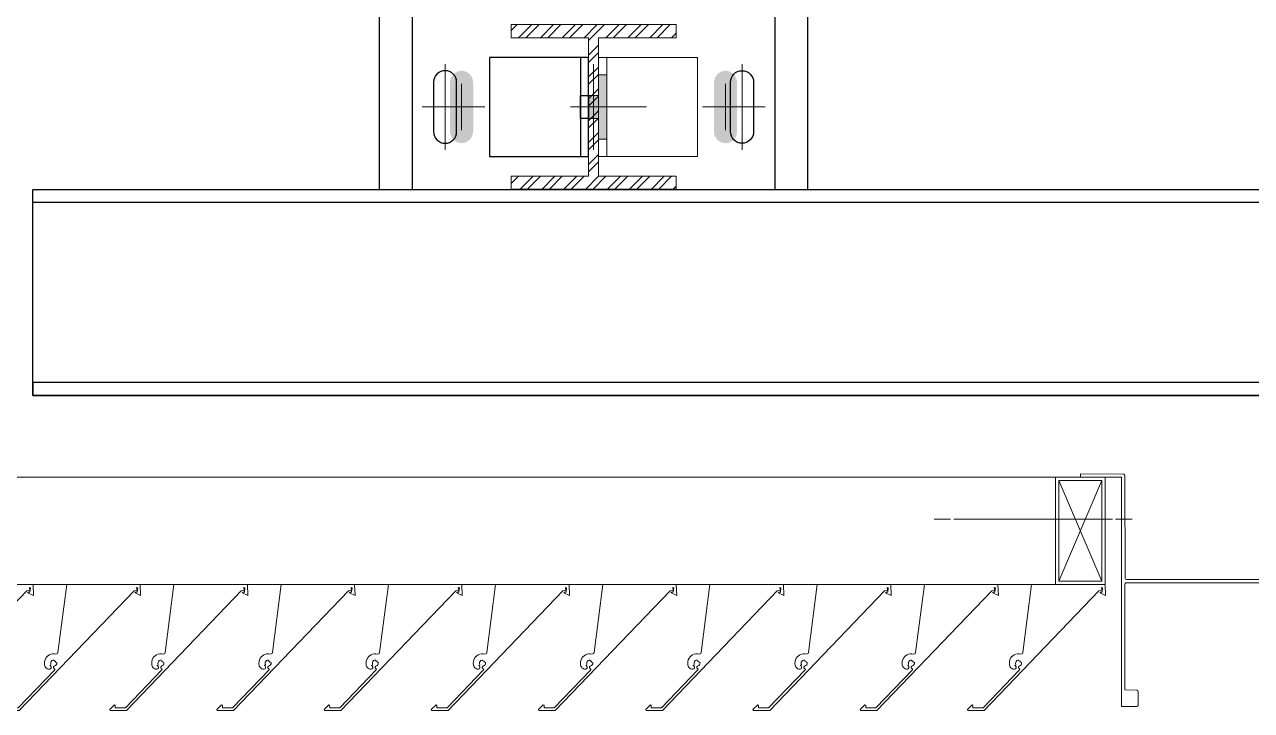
# Model space of a CAD drawing. Header units: millimetres. Extents: x -220592 to 404889, y -217665 to 38245.
# Drawn here: x 28195 to 28939, y -41544 to -41128 of the extents above; entities that cross this region are included whole.
import ezdxf

# ---------------------------------------------------------------- set-up
doc = ezdxf.new("R2010")
doc.units = ezdxf.units.MM
doc.linetypes.add('XKITLINE00', pattern=[0])
doc.linetypes.add('XKITLINE02', pattern=[4, 2, -2])
doc.layers.get('Defpoints').update_dxf_attribs({"color": 255})
for name, color, linetype in [('000 - 0_HIDE_OBJ_FRAMING_DEF_SUB_1', 1, 'Continuous'), ('000 - STRUCTURE_STEEL_ACCESORIES_HATCH_', 251, 'Continuous'), ('000 - STRUCTURE_STEEL_ACCESORIES_HIDDEN_', 251, 'Continuous'), ('000 - STRUCTURE_STEEL_ACCESORIES_MAIN_COLOR_1', 2, 'Continuous'), ('000 - STRUCTURE_STEEL_FRAMING_CUT_COLOR_4', 4, 'Continuous'), ('000 - STRUCTURE_STEEL_FRAMING_DEF_SUB', 250, 'Continuous'), ('000 - STRUCTURE_STEEL_FRAMING_HIDDEN_', 251, 'Continuous'), ('000 - STRUCTURE_STEEL_FRAMING_SUB_COLOR_1', 2, 'Continuous'), ('000 - STRUCTURE_STEEL_FRAMING_SUB_COLOR_2', 1, 'Continuous'), ('000 - STRUCTURE_STEEL_FRAMING_WIPEOUT_', 250, 'Continuous')]:
    doc.layers.add(name, color=color, linetype=linetype)
doc.layers.add('Part', color=2, linetype='Continuous', lineweight=0)

# ---------------------------------------------------------------- blocks, each defined once
blk = doc.blocks.new('*A13547')
at = {"layer": 'Part', "linetype": 'XKITLINE00', "lineweight": 0}
for p, q in [((-168.572111, 99.410877), (-167.875865, 100.135999)), ((-168.284201, 100.175799), (-168.337231, 99.761793)), ((-167.838531, 100.175791), (-168.284201, 100.175799)), ((-167.875865, 100.135999), (-167.857322, 100.138896)), ((-167.868984, 100.128764), (-167.869396, 100.123641)), ((-167.869396, 100.123641), (-167.835909, 100.108106)), ((-167.856793, 100.128893), (-167.868984, 100.128764)), ((-167.857322, 100.138896), (-167.860226, 100.155912)), ((-167.860226, 100.155912), (-167.853653, 100.153876)), ((-167.856793, 100.128893), (-167.853653, 100.153876)), ((-167.835909, 100.108106), (-167.838531, 100.175791)), ((-168.379864, 99.75223), (-168.389294, 99.748232)), ((-168.369865, 99.754453), (-168.379864, 99.75223)), ((-168.359629, 99.754828), (-168.369865, 99.754453)), ((-168.349495, 99.753342), (-168.359629, 99.754828)), ((-168.343972, 99.753581), (-168.349495, 99.753342)), ((-168.339421, 99.756718), (-168.343972, 99.753581)), ((-168.337231, 99.761793), (-168.339421, 99.756718)), ((-168.418205, 99.708016), (-168.41899, 99.697803)), ((-168.41899, 99.697803), (-168.418892, 99.691004)), ((-168.418892, 99.691004), (-168.418256, 99.685276)), ((-168.418256, 99.685276), (-168.416537, 99.679775)), ((-168.415582, 99.717917), (-168.418205, 99.708016)), ((-168.416537, 99.679775), (-168.413797, 99.674705)), ((-168.411209, 99.727179), (-168.415582, 99.717917)), ((-168.405231, 99.735496), (-168.411209, 99.727179)), ((-168.397844, 99.742592), (-168.405231, 99.735496)), ((-168.389294, 99.748232), (-168.397844, 99.742592)), ((-168.387334, 99.683555), (-168.382353, 99.685585)), ((-168.381862, 99.680613), (-168.387334, 99.683555)), ((-168.382353, 99.685585), (-168.379946, 99.690396)), ((-168.378644, 99.675456), (-168.381862, 99.680613)), ((-168.380851, 99.696314), (-168.380507, 99.702814)), ((-168.379946, 99.690396), (-168.380851, 99.696314)), ((-168.380507, 99.702814), (-168.377909, 99.708782)), ((-168.377909, 99.708782), (-168.373387, 99.713464)), ((-168.373387, 99.713464), (-168.367513, 99.716266)), ((-168.367513, 99.716266), (-168.361029, 99.716835)), ((-168.360101, 99.680283), (-168.364258, 99.6761)), ((-168.361029, 99.716835), (-168.359923, 99.709129)), ((-168.352527, 99.683397), (-168.360101, 99.680283)), ((-168.359923, 99.709129), (-168.352863, 99.710299)), ((-168.352863, 99.710299), (-168.351919, 99.703134)), ((-168.347741, 99.688064), (-168.352527, 99.683397)), ((-168.351919, 99.703134), (-168.344528, 99.700812)), ((-168.344951, 99.69414), (-168.347741, 99.688064)), ((-168.344528, 99.700812), (-168.344951, 99.69414)), ((-168.357075, 99.656928), (-168.578477, 99.425912)), ((-168.413797, 99.674705), (-168.410139, 99.670251)), ((-168.410139, 99.670251), (-168.405696, 99.66658)), ((-168.405696, 99.66658), (-168.400633, 99.663826)), ((-168.400633, 99.663826), (-168.395137, 99.662091)), ((-168.395137, 99.662091), (-168.387367, 99.661595)), ((-168.387367, 99.661595), (-168.381893, 99.664235)), ((-168.381893, 99.664235), (-168.378656, 99.669379)), ((-168.378656, 99.669379), (-168.378644, 99.675456)), ((-168.364258, 99.6761), (-168.364464, 99.670206)), ((-168.364464, 99.670206), (-168.36061, 99.665742)), ((-168.36061, 99.665742), (-168.355983, 99.662087)), ((-168.355983, 99.662087), (-168.357075, 99.656928)), ((-168.644842, 99.44476), (-168.67373, 99.416111)), ((-168.67373, 99.416111), (-168.671262, 99.41143)), ((-168.671262, 99.41143), (-168.572111, 99.410877)), ((-168.639921, 99.443675), (-168.644842, 99.44476)), ((-168.639824, 99.426255), (-168.639921, 99.443675)), ((-168.578477, 99.425912), (-168.639824, 99.426255))]:
    blk.add_line(p, q, dxfattribs=at)
blk = doc.blocks.new('*A13553')
at = {"layer": 'Part', "linetype": 'XKITLINE00', "lineweight": 0}
for p, q in [((-165.322111, 99.410877), (-164.625865, 100.135999)), ((-165.034201, 100.175799), (-165.087231, 99.761793)), ((-164.588531, 100.175791), (-165.034201, 100.175799)), ((-164.625865, 100.135999), (-164.607322, 100.138896)), ((-164.618984, 100.128764), (-164.619396, 100.123641)), ((-164.619396, 100.123641), (-164.585909, 100.108106)), ((-164.606793, 100.128893), (-164.618984, 100.128764)), ((-164.607322, 100.138896), (-164.610226, 100.155912)), ((-164.610226, 100.155912), (-164.603653, 100.153876)), ((-164.606793, 100.128893), (-164.603653, 100.153876)), ((-164.585909, 100.108106), (-164.588531, 100.175791)), ((-165.129864, 99.75223), (-165.139294, 99.748232)), ((-165.119865, 99.754453), (-165.129864, 99.75223)), ((-165.109629, 99.754828), (-165.119865, 99.754453)), ((-165.099495, 99.753342), (-165.109629, 99.754828)), ((-165.093972, 99.753581), (-165.099495, 99.753342)), ((-165.089421, 99.756718), (-165.093972, 99.753581)), ((-165.087231, 99.761793), (-165.089421, 99.756718)), ((-165.168205, 99.708016), (-165.16899, 99.697803)), ((-165.16899, 99.697803), (-165.168892, 99.691004)), ((-165.168892, 99.691004), (-165.168256, 99.685276)), ((-165.168256, 99.685276), (-165.166537, 99.679775)), ((-165.165582, 99.717917), (-165.168205, 99.708016)), ((-165.166537, 99.679775), (-165.163797, 99.674705)), ((-165.161209, 99.727179), (-165.165582, 99.717917)), ((-165.155231, 99.735496), (-165.161209, 99.727179)), ((-165.147844, 99.742592), (-165.155231, 99.735496)), ((-165.139294, 99.748232), (-165.147844, 99.742592)), ((-165.137334, 99.683555), (-165.132353, 99.685585)), ((-165.131862, 99.680613), (-165.137334, 99.683555)), ((-165.132353, 99.685585), (-165.129946, 99.690396)), ((-165.128644, 99.675456), (-165.131862, 99.680613)), ((-165.130851, 99.696314), (-165.130507, 99.702814)), ((-165.129946, 99.690396), (-165.130851, 99.696314)), ((-165.130507, 99.702814), (-165.127909, 99.708782)), ((-165.127909, 99.708782), (-165.123387, 99.713464)), ((-165.123387, 99.713464), (-165.117513, 99.716266)), ((-165.117513, 99.716266), (-165.111029, 99.716835)), ((-165.110101, 99.680283), (-165.114258, 99.6761)), ((-165.111029, 99.716835), (-165.109923, 99.709129)), ((-165.102527, 99.683397), (-165.110101, 99.680283)), ((-165.109923, 99.709129), (-165.102863, 99.710299)), ((-165.102863, 99.710299), (-165.101919, 99.703134)), ((-165.097741, 99.688064), (-165.102527, 99.683397)), ((-165.101919, 99.703134), (-165.094528, 99.700812)), ((-165.094951, 99.69414), (-165.097741, 99.688064)), ((-165.094528, 99.700812), (-165.094951, 99.69414)), ((-165.107075, 99.656928), (-165.328477, 99.425912)), ((-165.163797, 99.674705), (-165.160139, 99.670251)), ((-165.160139, 99.670251), (-165.155696, 99.66658)), ((-165.155696, 99.66658), (-165.150633, 99.663826)), ((-165.150633, 99.663826), (-165.145137, 99.662091)), ((-165.145137, 99.662091), (-165.137367, 99.661595)), ((-165.137367, 99.661595), (-165.131893, 99.664235)), ((-165.131893, 99.664235), (-165.128656, 99.669379)), ((-165.128656, 99.669379), (-165.128644, 99.675456)), ((-165.114258, 99.6761), (-165.114464, 99.670206)), ((-165.114464, 99.670206), (-165.11061, 99.665742)), ((-165.11061, 99.665742), (-165.105983, 99.662087)), ((-165.105983, 99.662087), (-165.107075, 99.656928)), ((-165.394842, 99.44476), (-165.42373, 99.416111)), ((-165.42373, 99.416111), (-165.421262, 99.41143)), ((-165.421262, 99.41143), (-165.322111, 99.410877)), ((-165.389921, 99.443675), (-165.394842, 99.44476)), ((-165.389824, 99.426255), (-165.389921, 99.443675)), ((-165.328477, 99.425912), (-165.389824, 99.426255))]:
    blk.add_line(p, q, dxfattribs=at)
blk = doc.blocks.new('*A13554')
at = {"layer": 'Part', "linetype": 'XKITLINE00', "lineweight": 0}
for p, q in [((-164.672111, 99.410877), (-163.975865, 100.135999)), ((-164.384201, 100.175799), (-164.437231, 99.761793)), ((-163.938531, 100.175791), (-164.384201, 100.175799)), ((-163.975865, 100.135999), (-163.957322, 100.138896)), ((-163.968984, 100.128764), (-163.969396, 100.123641)), ((-163.969396, 100.123641), (-163.935909, 100.108106)), ((-163.956793, 100.128893), (-163.968984, 100.128764)), ((-163.957322, 100.138896), (-163.960226, 100.155912)), ((-163.960226, 100.155912), (-163.953653, 100.153876)), ((-163.956793, 100.128893), (-163.953653, 100.153876)), ((-163.935909, 100.108106), (-163.938531, 100.175791)), ((-164.479864, 99.75223), (-164.489294, 99.748232)), ((-164.469865, 99.754453), (-164.479864, 99.75223)), ((-164.459629, 99.754828), (-164.469865, 99.754453)), ((-164.449495, 99.753342), (-164.459629, 99.754828)), ((-164.443972, 99.753581), (-164.449495, 99.753342)), ((-164.439421, 99.756718), (-164.443972, 99.753581)), ((-164.437231, 99.761793), (-164.439421, 99.756718)), ((-164.518205, 99.708016), (-164.51899, 99.697803)), ((-164.51899, 99.697803), (-164.518892, 99.691004)), ((-164.518892, 99.691004), (-164.518256, 99.685276)), ((-164.518256, 99.685276), (-164.516537, 99.679775)), ((-164.515582, 99.717917), (-164.518205, 99.708016)), ((-164.516537, 99.679775), (-164.513797, 99.674705)), ((-164.511209, 99.727179), (-164.515582, 99.717917)), ((-164.505231, 99.735496), (-164.511209, 99.727179)), ((-164.497844, 99.742592), (-164.505231, 99.735496)), ((-164.489294, 99.748232), (-164.497844, 99.742592)), ((-164.487334, 99.683555), (-164.482353, 99.685585)), ((-164.481862, 99.680613), (-164.487334, 99.683555)), ((-164.482353, 99.685585), (-164.479946, 99.690396)), ((-164.478644, 99.675456), (-164.481862, 99.680613)), ((-164.480851, 99.696314), (-164.480507, 99.702814)), ((-164.479946, 99.690396), (-164.480851, 99.696314)), ((-164.480507, 99.702814), (-164.477909, 99.708782)), ((-164.477909, 99.708782), (-164.473387, 99.713464)), ((-164.473387, 99.713464), (-164.467513, 99.716266)), ((-164.467513, 99.716266), (-164.461029, 99.716835)), ((-164.460101, 99.680283), (-164.464258, 99.6761)), ((-164.461029, 99.716835), (-164.459923, 99.709129)), ((-164.452527, 99.683397), (-164.460101, 99.680283)), ((-164.459923, 99.709129), (-164.452863, 99.710299)), ((-164.452863, 99.710299), (-164.451919, 99.703134)), ((-164.447741, 99.688064), (-164.452527, 99.683397)), ((-164.451919, 99.703134), (-164.444528, 99.700812)), ((-164.444951, 99.69414), (-164.447741, 99.688064)), ((-164.444528, 99.700812), (-164.444951, 99.69414)), ((-164.457075, 99.656928), (-164.678477, 99.425912)), ((-164.513797, 99.674705), (-164.510139, 99.670251)), ((-164.510139, 99.670251), (-164.505696, 99.66658)), ((-164.505696, 99.66658), (-164.500633, 99.663826)), ((-164.500633, 99.663826), (-164.495137, 99.662091)), ((-164.495137, 99.662091), (-164.487367, 99.661595)), ((-164.487367, 99.661595), (-164.481893, 99.664235)), ((-164.481893, 99.664235), (-164.478656, 99.669379)), ((-164.478656, 99.669379), (-164.478644, 99.675456)), ((-164.464258, 99.6761), (-164.464464, 99.670206)), ((-164.464464, 99.670206), (-164.46061, 99.665742)), ((-164.46061, 99.665742), (-164.455983, 99.662087)), ((-164.455983, 99.662087), (-164.457075, 99.656928)), ((-164.744842, 99.44476), (-164.77373, 99.416111)), ((-164.77373, 99.416111), (-164.771262, 99.41143)), ((-164.771262, 99.41143), (-164.672111, 99.410877)), ((-164.739921, 99.443675), (-164.744842, 99.44476)), ((-164.739824, 99.426255), (-164.739921, 99.443675)), ((-164.678477, 99.425912), (-164.739824, 99.426255))]:
    blk.add_line(p, q, dxfattribs=at)
blk = doc.blocks.new('*A13555')
at = {"layer": 'Part', "linetype": 'XKITLINE00', "lineweight": 0}
for p, q in [((-164.022111, 99.410877), (-163.325865, 100.135999)), ((-163.734201, 100.175799), (-163.787231, 99.761793)), ((-163.288531, 100.175791), (-163.734201, 100.175799)), ((-163.325865, 100.135999), (-163.307322, 100.138896)), ((-163.318984, 100.128764), (-163.319396, 100.123641)), ((-163.319396, 100.123641), (-163.285909, 100.108106)), ((-163.306793, 100.128893), (-163.318984, 100.128764)), ((-163.307322, 100.138896), (-163.310226, 100.155912)), ((-163.310226, 100.155912), (-163.303653, 100.153876)), ((-163.306793, 100.128893), (-163.303653, 100.153876)), ((-163.285909, 100.108106), (-163.288531, 100.175791)), ((-163.829864, 99.75223), (-163.839294, 99.748232)), ((-163.819865, 99.754453), (-163.829864, 99.75223)), ((-163.809629, 99.754828), (-163.819865, 99.754453)), ((-163.799495, 99.753342), (-163.809629, 99.754828)), ((-163.793972, 99.753581), (-163.799495, 99.753342)), ((-163.789421, 99.756718), (-163.793972, 99.753581)), ((-163.787231, 99.761793), (-163.789421, 99.756718)), ((-163.868205, 99.708016), (-163.86899, 99.697803)), ((-163.86899, 99.697803), (-163.868892, 99.691004)), ((-163.868892, 99.691004), (-163.868256, 99.685276)), ((-163.868256, 99.685276), (-163.866537, 99.679775)), ((-163.865582, 99.717917), (-163.868205, 99.708016)), ((-163.866537, 99.679775), (-163.863797, 99.674705)), ((-163.861209, 99.727179), (-163.865582, 99.717917)), ((-163.855231, 99.735496), (-163.861209, 99.727179)), ((-163.847844, 99.742592), (-163.855231, 99.735496)), ((-163.839294, 99.748232), (-163.847844, 99.742592)), ((-163.837334, 99.683555), (-163.832353, 99.685585)), ((-163.831862, 99.680613), (-163.837334, 99.683555)), ((-163.832353, 99.685585), (-163.829946, 99.690396)), ((-163.828644, 99.675456), (-163.831862, 99.680613)), ((-163.830851, 99.696314), (-163.830507, 99.702814)), ((-163.829946, 99.690396), (-163.830851, 99.696314)), ((-163.830507, 99.702814), (-163.827909, 99.708782)), ((-163.827909, 99.708782), (-163.823387, 99.713464)), ((-163.823387, 99.713464), (-163.817513, 99.716266)), ((-163.817513, 99.716266), (-163.811029, 99.716835)), ((-163.810101, 99.680283), (-163.814258, 99.6761)), ((-163.811029, 99.716835), (-163.809923, 99.709129)), ((-163.802527, 99.683397), (-163.810101, 99.680283)), ((-163.809923, 99.709129), (-163.802863, 99.710299)), ((-163.802863, 99.710299), (-163.801919, 99.703134)), ((-163.797741, 99.688064), (-163.802527, 99.683397)), ((-163.801919, 99.703134), (-163.794528, 99.700812)), ((-163.794951, 99.69414), (-163.797741, 99.688064)), ((-163.794528, 99.700812), (-163.794951, 99.69414)), ((-163.807075, 99.656928), (-164.028477, 99.425912)), ((-163.863797, 99.674705), (-163.860139, 99.670251)), ((-163.860139, 99.670251), (-163.855696, 99.66658)), ((-163.855696, 99.66658), (-163.850633, 99.663826)), ((-163.850633, 99.663826), (-163.845137, 99.662091)), ((-163.845137, 99.662091), (-163.837367, 99.661595)), ((-163.837367, 99.661595), (-163.831893, 99.664235)), ((-163.831893, 99.664235), (-163.828656, 99.669379)), ((-163.828656, 99.669379), (-163.828644, 99.675456)), ((-163.814258, 99.6761), (-163.814464, 99.670206)), ((-163.814464, 99.670206), (-163.81061, 99.665742)), ((-163.81061, 99.665742), (-163.805983, 99.662087)), ((-163.805983, 99.662087), (-163.807075, 99.656928)), ((-164.094842, 99.44476), (-164.12373, 99.416111)), ((-164.12373, 99.416111), (-164.121262, 99.41143)), ((-164.121262, 99.41143), (-164.022111, 99.410877)), ((-164.089921, 99.443675), (-164.094842, 99.44476)), ((-164.089824, 99.426255), (-164.089921, 99.443675)), ((-164.028477, 99.425912), (-164.089824, 99.426255))]:
    blk.add_line(p, q, dxfattribs=at)
blk = doc.blocks.new('*A13556')
at = {"layer": 'Part', "linetype": 'XKITLINE00', "lineweight": 0}
for p, q in [((-163.372111, 99.410877), (-162.675865, 100.135999)), ((-163.084201, 100.175799), (-163.137231, 99.761793)), ((-162.638531, 100.175791), (-163.084201, 100.175799)), ((-162.675865, 100.135999), (-162.657322, 100.138896)), ((-162.668984, 100.128764), (-162.669396, 100.123641)), ((-162.669396, 100.123641), (-162.635909, 100.108106)), ((-162.656793, 100.128893), (-162.668984, 100.128764)), ((-162.657322, 100.138896), (-162.660226, 100.155912)), ((-162.660226, 100.155912), (-162.653653, 100.153876)), ((-162.656793, 100.128893), (-162.653653, 100.153876)), ((-162.635909, 100.108106), (-162.638531, 100.175791)), ((-163.179864, 99.75223), (-163.189294, 99.748232)), ((-163.169865, 99.754453), (-163.179864, 99.75223)), ((-163.159629, 99.754828), (-163.169865, 99.754453)), ((-163.149495, 99.753342), (-163.159629, 99.754828)), ((-163.143972, 99.753581), (-163.149495, 99.753342)), ((-163.139421, 99.756718), (-163.143972, 99.753581)), ((-163.137231, 99.761793), (-163.139421, 99.756718)), ((-163.218205, 99.708016), (-163.21899, 99.697803)), ((-163.21899, 99.697803), (-163.218892, 99.691004)), ((-163.218892, 99.691004), (-163.218256, 99.685276)), ((-163.218256, 99.685276), (-163.216537, 99.679775)), ((-163.215582, 99.717917), (-163.218205, 99.708016)), ((-163.216537, 99.679775), (-163.213797, 99.674705)), ((-163.211209, 99.727179), (-163.215582, 99.717917)), ((-163.205231, 99.735496), (-163.211209, 99.727179)), ((-163.197844, 99.742592), (-163.205231, 99.735496)), ((-163.189294, 99.748232), (-163.197844, 99.742592)), ((-163.187334, 99.683555), (-163.182353, 99.685585)), ((-163.181862, 99.680613), (-163.187334, 99.683555)), ((-163.182353, 99.685585), (-163.179946, 99.690396)), ((-163.178644, 99.675456), (-163.181862, 99.680613)), ((-163.180851, 99.696314), (-163.180507, 99.702814)), ((-163.179946, 99.690396), (-163.180851, 99.696314)), ((-163.180507, 99.702814), (-163.177909, 99.708782)), ((-163.177909, 99.708782), (-163.173387, 99.713464)), ((-163.173387, 99.713464), (-163.167513, 99.716266)), ((-163.167513, 99.716266), (-163.161029, 99.716835)), ((-163.160101, 99.680283), (-163.164258, 99.6761)), ((-163.161029, 99.716835), (-163.159923, 99.709129)), ((-163.152527, 99.683397), (-163.160101, 99.680283)), ((-163.159923, 99.709129), (-163.152863, 99.710299)), ((-163.152863, 99.710299), (-163.151919, 99.703134)), ((-163.147741, 99.688064), (-163.152527, 99.683397)), ((-163.151919, 99.703134), (-163.144528, 99.700812)), ((-163.144951, 99.69414), (-163.147741, 99.688064)), ((-163.144528, 99.700812), (-163.144951, 99.69414)), ((-163.157075, 99.656928), (-163.378477, 99.425912)), ((-163.213797, 99.674705), (-163.210139, 99.670251)), ((-163.210139, 99.670251), (-163.205696, 99.66658)), ((-163.205696, 99.66658), (-163.200633, 99.663826)), ((-163.200633, 99.663826), (-163.195137, 99.662091)), ((-163.195137, 99.662091), (-163.187367, 99.661595)), ((-163.187367, 99.661595), (-163.181893, 99.664235)), ((-163.181893, 99.664235), (-163.178656, 99.669379)), ((-163.178656, 99.669379), (-163.178644, 99.675456)), ((-163.164258, 99.6761), (-163.164464, 99.670206)), ((-163.164464, 99.670206), (-163.16061, 99.665742)), ((-163.16061, 99.665742), (-163.155983, 99.662087)), ((-163.155983, 99.662087), (-163.157075, 99.656928)), ((-163.444842, 99.44476), (-163.47373, 99.416111)), ((-163.47373, 99.416111), (-163.471262, 99.41143)), ((-163.471262, 99.41143), (-163.372111, 99.410877)), ((-163.439921, 99.443675), (-163.444842, 99.44476)), ((-163.439824, 99.426255), (-163.439921, 99.443675)), ((-163.378477, 99.425912), (-163.439824, 99.426255))]:
    blk.add_line(p, q, dxfattribs=at)
blk = doc.blocks.new('*A13557')
at = {"layer": 'Part', "linetype": 'XKITLINE00', "lineweight": 0}
for p, q in [((-162.722111, 99.410877), (-162.025865, 100.135999)), ((-162.434201, 100.175799), (-162.487231, 99.761793)), ((-161.988531, 100.175791), (-162.434201, 100.175799)), ((-162.025865, 100.135999), (-162.007322, 100.138896)), ((-162.018984, 100.128764), (-162.019396, 100.123641)), ((-162.019396, 100.123641), (-161.985909, 100.108106)), ((-162.006793, 100.128893), (-162.018984, 100.128764)), ((-162.007322, 100.138896), (-162.010226, 100.155912)), ((-162.010226, 100.155912), (-162.003653, 100.153876)), ((-162.006793, 100.128893), (-162.003653, 100.153876)), ((-161.985909, 100.108106), (-161.988531, 100.175791)), ((-162.529864, 99.75223), (-162.539294, 99.748232)), ((-162.519865, 99.754453), (-162.529864, 99.75223)), ((-162.509629, 99.754828), (-162.519865, 99.754453)), ((-162.499495, 99.753342), (-162.509629, 99.754828)), ((-162.493972, 99.753581), (-162.499495, 99.753342)), ((-162.489421, 99.756718), (-162.493972, 99.753581)), ((-162.487231, 99.761793), (-162.489421, 99.756718)), ((-162.568205, 99.708016), (-162.56899, 99.697803)), ((-162.56899, 99.697803), (-162.568892, 99.691004)), ((-162.568892, 99.691004), (-162.568256, 99.685276)), ((-162.568256, 99.685276), (-162.566537, 99.679775)), ((-162.565582, 99.717917), (-162.568205, 99.708016)), ((-162.566537, 99.679775), (-162.563797, 99.674705)), ((-162.561209, 99.727179), (-162.565582, 99.717917)), ((-162.555231, 99.735496), (-162.561209, 99.727179)), ((-162.547844, 99.742592), (-162.555231, 99.735496)), ((-162.539294, 99.748232), (-162.547844, 99.742592)), ((-162.537334, 99.683555), (-162.532353, 99.685585)), ((-162.531862, 99.680613), (-162.537334, 99.683555)), ((-162.532353, 99.685585), (-162.529946, 99.690396)), ((-162.528644, 99.675456), (-162.531862, 99.680613)), ((-162.530851, 99.696314), (-162.530507, 99.702814)), ((-162.529946, 99.690396), (-162.530851, 99.696314)), ((-162.530507, 99.702814), (-162.527909, 99.708782)), ((-162.527909, 99.708782), (-162.523387, 99.713464)), ((-162.523387, 99.713464), (-162.517513, 99.716266)), ((-162.517513, 99.716266), (-162.511029, 99.716835)), ((-162.510101, 99.680283), (-162.514258, 99.6761)), ((-162.511029, 99.716835), (-162.509923, 99.709129)), ((-162.502527, 99.683397), (-162.510101, 99.680283)), ((-162.509923, 99.709129), (-162.502863, 99.710299)), ((-162.502863, 99.710299), (-162.501919, 99.703134)), ((-162.497741, 99.688064), (-162.502527, 99.683397)), ((-162.501919, 99.703134), (-162.494528, 99.700812)), ((-162.494951, 99.69414), (-162.497741, 99.688064)), ((-162.494528, 99.700812), (-162.494951, 99.69414)), ((-162.507075, 99.656928), (-162.728477, 99.425912)), ((-162.563797, 99.674705), (-162.560139, 99.670251)), ((-162.560139, 99.670251), (-162.555696, 99.66658)), ((-162.555696, 99.66658), (-162.550633, 99.663826)), ((-162.550633, 99.663826), (-162.545137, 99.662091)), ((-162.545137, 99.662091), (-162.537367, 99.661595)), ((-162.537367, 99.661595), (-162.531893, 99.664235)), ((-162.531893, 99.664235), (-162.528656, 99.669379)), ((-162.528656, 99.669379), (-162.528644, 99.675456)), ((-162.514258, 99.6761), (-162.514464, 99.670206)), ((-162.514464, 99.670206), (-162.51061, 99.665742)), ((-162.51061, 99.665742), (-162.505983, 99.662087)), ((-162.505983, 99.662087), (-162.507075, 99.656928)), ((-162.794842, 99.44476), (-162.82373, 99.416111)), ((-162.82373, 99.416111), (-162.821262, 99.41143)), ((-162.821262, 99.41143), (-162.722111, 99.410877)), ((-162.789921, 99.443675), (-162.794842, 99.44476)), ((-162.789824, 99.426255), (-162.789921, 99.443675)), ((-162.728477, 99.425912), (-162.789824, 99.426255))]:
    blk.add_line(p, q, dxfattribs=at)
blk = doc.blocks.new('*A13558')
at = {"layer": 'Part', "linetype": 'XKITLINE00', "lineweight": 0}
for p, q in [((-162.072111, 99.410877), (-161.375865, 100.135999)), ((-161.784201, 100.175799), (-161.837231, 99.761793)), ((-161.338531, 100.175791), (-161.784201, 100.175799)), ((-161.375865, 100.135999), (-161.357322, 100.138896)), ((-161.368984, 100.128764), (-161.369396, 100.123641)), ((-161.369396, 100.123641), (-161.335909, 100.108106)), ((-161.356793, 100.128893), (-161.368984, 100.128764)), ((-161.357322, 100.138896), (-161.360226, 100.155912)), ((-161.360226, 100.155912), (-161.353653, 100.153876)), ((-161.356793, 100.128893), (-161.353653, 100.153876)), ((-161.335909, 100.108106), (-161.338531, 100.175791)), ((-161.879864, 99.75223), (-161.889294, 99.748232)), ((-161.869865, 99.754453), (-161.879864, 99.75223)), ((-161.859629, 99.754828), (-161.869865, 99.754453)), ((-161.849495, 99.753342), (-161.859629, 99.754828)), ((-161.843972, 99.753581), (-161.849495, 99.753342)), ((-161.839421, 99.756718), (-161.843972, 99.753581)), ((-161.837231, 99.761793), (-161.839421, 99.756718)), ((-161.918205, 99.708016), (-161.91899, 99.697803)), ((-161.91899, 99.697803), (-161.918892, 99.691004)), ((-161.918892, 99.691004), (-161.918256, 99.685276)), ((-161.918256, 99.685276), (-161.916537, 99.679775)), ((-161.915582, 99.717917), (-161.918205, 99.708016)), ((-161.916537, 99.679775), (-161.913797, 99.674705)), ((-161.911209, 99.727179), (-161.915582, 99.717917)), ((-161.905231, 99.735496), (-161.911209, 99.727179)), ((-161.897844, 99.742592), (-161.905231, 99.735496)), ((-161.889294, 99.748232), (-161.897844, 99.742592)), ((-161.887334, 99.683555), (-161.882353, 99.685585)), ((-161.881862, 99.680613), (-161.887334, 99.683555)), ((-161.882353, 99.685585), (-161.879946, 99.690396)), ((-161.878644, 99.675456), (-161.881862, 99.680613)), ((-161.880851, 99.696314), (-161.880507, 99.702814)), ((-161.879946, 99.690396), (-161.880851, 99.696314)), ((-161.880507, 99.702814), (-161.877909, 99.708782)), ((-161.877909, 99.708782), (-161.873387, 99.713464)), ((-161.873387, 99.713464), (-161.867513, 99.716266)), ((-161.867513, 99.716266), (-161.861029, 99.716835)), ((-161.860101, 99.680283), (-161.864258, 99.6761)), ((-161.861029, 99.716835), (-161.859923, 99.709129)), ((-161.852527, 99.683397), (-161.860101, 99.680283)), ((-161.859923, 99.709129), (-161.852863, 99.710299)), ((-161.852863, 99.710299), (-161.851919, 99.703134)), ((-161.847741, 99.688064), (-161.852527, 99.683397)), ((-161.851919, 99.703134), (-161.844528, 99.700812)), ((-161.844951, 99.69414), (-161.847741, 99.688064)), ((-161.844528, 99.700812), (-161.844951, 99.69414)), ((-161.857075, 99.656928), (-162.078477, 99.425912)), ((-161.913797, 99.674705), (-161.910139, 99.670251)), ((-161.910139, 99.670251), (-161.905696, 99.66658)), ((-161.905696, 99.66658), (-161.900633, 99.663826)), ((-161.900633, 99.663826), (-161.895137, 99.662091)), ((-161.895137, 99.662091), (-161.887367, 99.661595)), ((-161.887367, 99.661595), (-161.881893, 99.664235)), ((-161.881893, 99.664235), (-161.878656, 99.669379)), ((-161.878656, 99.669379), (-161.878644, 99.675456)), ((-161.864258, 99.6761), (-161.864464, 99.670206)), ((-161.864464, 99.670206), (-161.86061, 99.665742)), ((-161.86061, 99.665742), (-161.855983, 99.662087)), ((-161.855983, 99.662087), (-161.857075, 99.656928)), ((-162.144842, 99.44476), (-162.17373, 99.416111)), ((-162.17373, 99.416111), (-162.171262, 99.41143)), ((-162.171262, 99.41143), (-162.072111, 99.410877)), ((-162.139921, 99.443675), (-162.144842, 99.44476)), ((-162.139824, 99.426255), (-162.139921, 99.443675)), ((-162.078477, 99.425912), (-162.139824, 99.426255))]:
    blk.add_line(p, q, dxfattribs=at)
blk = doc.blocks.new('*A13559')
at = {"layer": 'Part', "linetype": 'XKITLINE00', "lineweight": 0}
for p, q in [((-161.2248, 100.84434), (-161.488627, 100.845055)), ((-161.488627, 100.845055), (-161.488624, 100.825055)), ((-161.488624, 100.825055), (-161.238624, 100.825099)), ((-161.238624, 100.825099), (-161.238381, 99.435099)), ((-161.220312, 100.840658), (-161.2248, 100.84434)), ((-161.218625, 100.835102), (-161.220312, 100.840658)), ((-161.217755, 100.211276), (-161.218625, 100.835102)), ((-160.257865, 100.839097), (-160.258517, 100.21527)), ((-160.254183, 100.843585), (-160.257865, 100.839097)), ((-160.248627, 100.845272), (-160.254183, 100.843585)), ((-159.988627, 100.845317), (-160.248627, 100.845272)), ((-160.238624, 100.825273), (-159.988624, 100.825317)), ((-160.238381, 99.435273), (-160.238624, 100.825273)), ((-159.988624, 100.825317), (-159.988627, 100.845317)), ((-161.214072, 100.206788), (-161.217755, 100.211276)), ((-161.208516, 100.205104), (-161.214072, 100.206788)), ((-161.208516, 100.205104), (-160.268516, 100.205268)), ((-160.264689, 100.20603), (-160.268516, 100.205268)), ((-160.260202, 100.209714), (-160.264689, 100.20603)), ((-160.258517, 100.21527), (-160.260202, 100.209714)), ((-161.21851, 100.175102), (-161.216826, 100.180658)), ((-161.218399, 99.535102), (-161.21851, 100.175102)), ((-161.216826, 100.180658), (-161.212339, 100.184342)), ((-161.212339, 100.184342), (-160.268512, 100.185268)), ((-160.268512, 100.185268), (-160.262956, 100.183584)), ((-160.262956, 100.183584), (-160.259272, 100.179097)), ((-160.259272, 100.179097), (-160.258399, 99.53527)), ((-161.144572, 99.534354), (-161.218399, 99.535102)), ((-161.140083, 99.530672), (-161.144572, 99.534354)), ((-161.138397, 99.525116), (-161.140083, 99.530672)), ((-160.337636, 99.529083), (-160.338383, 99.445256)), ((-160.333954, 99.533571), (-160.337636, 99.529083)), ((-160.328399, 99.535258), (-160.333954, 99.533571)), ((-160.258399, 99.53527), (-160.328399, 99.535258)), ((-161.139143, 99.441289), (-161.138397, 99.525116)), ((-161.238381, 99.435099), (-161.148381, 99.435115)), ((-161.148381, 99.435115), (-161.142826, 99.436801)), ((-161.142826, 99.436801), (-161.139143, 99.441289)), ((-160.338383, 99.445256), (-160.336697, 99.439701)), ((-160.336697, 99.439701), (-160.332208, 99.436018)), ((-160.332208, 99.436018), (-160.238381, 99.435273))]:
    blk.add_line(p, q, dxfattribs=at)
blk = doc.blocks.new('*A13563')
at = {"layer": 'Part', "linetype": 'XKITLINE00', "lineweight": 0}
for p, q in [((-165.972111, 99.410877), (-165.275865, 100.135999)), ((-165.684201, 100.175799), (-165.737231, 99.761793)), ((-165.238531, 100.175791), (-165.684201, 100.175799)), ((-165.275865, 100.135999), (-165.257322, 100.138896)), ((-165.268984, 100.128764), (-165.269396, 100.123641)), ((-165.269396, 100.123641), (-165.235909, 100.108106)), ((-165.256793, 100.128893), (-165.268984, 100.128764)), ((-165.257322, 100.138896), (-165.260226, 100.155912)), ((-165.260226, 100.155912), (-165.253653, 100.153876)), ((-165.256793, 100.128893), (-165.253653, 100.153876)), ((-165.235909, 100.108106), (-165.238531, 100.175791)), ((-165.779864, 99.75223), (-165.789294, 99.748232)), ((-165.769865, 99.754453), (-165.779864, 99.75223)), ((-165.759629, 99.754828), (-165.769865, 99.754453)), ((-165.749495, 99.753342), (-165.759629, 99.754828)), ((-165.743972, 99.753581), (-165.749495, 99.753342)), ((-165.739421, 99.756718), (-165.743972, 99.753581)), ((-165.737231, 99.761793), (-165.739421, 99.756718)), ((-165.818205, 99.708016), (-165.81899, 99.697803)), ((-165.81899, 99.697803), (-165.818892, 99.691004)), ((-165.818892, 99.691004), (-165.818256, 99.685276)), ((-165.818256, 99.685276), (-165.816537, 99.679775)), ((-165.815582, 99.717917), (-165.818205, 99.708016)), ((-165.816537, 99.679775), (-165.813797, 99.674705)), ((-165.811209, 99.727179), (-165.815582, 99.717917)), ((-165.805231, 99.735496), (-165.811209, 99.727179)), ((-165.797844, 99.742592), (-165.805231, 99.735496)), ((-165.789294, 99.748232), (-165.797844, 99.742592)), ((-165.787334, 99.683555), (-165.782353, 99.685585)), ((-165.781862, 99.680613), (-165.787334, 99.683555)), ((-165.782353, 99.685585), (-165.779946, 99.690396)), ((-165.778644, 99.675456), (-165.781862, 99.680613)), ((-165.780851, 99.696314), (-165.780507, 99.702814)), ((-165.779946, 99.690396), (-165.780851, 99.696314)), ((-165.780507, 99.702814), (-165.777909, 99.708782)), ((-165.777909, 99.708782), (-165.773387, 99.713464)), ((-165.773387, 99.713464), (-165.767513, 99.716266)), ((-165.767513, 99.716266), (-165.761029, 99.716835)), ((-165.760101, 99.680283), (-165.764258, 99.6761)), ((-165.761029, 99.716835), (-165.759923, 99.709129)), ((-165.752527, 99.683397), (-165.760101, 99.680283)), ((-165.759923, 99.709129), (-165.752863, 99.710299)), ((-165.752863, 99.710299), (-165.751919, 99.703134)), ((-165.747741, 99.688064), (-165.752527, 99.683397)), ((-165.751919, 99.703134), (-165.744528, 99.700812)), ((-165.744951, 99.69414), (-165.747741, 99.688064)), ((-165.744528, 99.700812), (-165.744951, 99.69414)), ((-165.757075, 99.656928), (-165.978477, 99.425912)), ((-165.813797, 99.674705), (-165.810139, 99.670251)), ((-165.810139, 99.670251), (-165.805696, 99.66658)), ((-165.805696, 99.66658), (-165.800633, 99.663826)), ((-165.800633, 99.663826), (-165.795137, 99.662091)), ((-165.795137, 99.662091), (-165.787367, 99.661595)), ((-165.787367, 99.661595), (-165.781893, 99.664235)), ((-165.781893, 99.664235), (-165.778656, 99.669379)), ((-165.778656, 99.669379), (-165.778644, 99.675456)), ((-165.764258, 99.6761), (-165.764464, 99.670206)), ((-165.764464, 99.670206), (-165.76061, 99.665742)), ((-165.76061, 99.665742), (-165.755983, 99.662087)), ((-165.755983, 99.662087), (-165.757075, 99.656928)), ((-166.044842, 99.44476), (-166.07373, 99.416111)), ((-166.07373, 99.416111), (-166.071262, 99.41143)), ((-166.071262, 99.41143), (-165.972111, 99.410877)), ((-166.039921, 99.443675), (-166.044842, 99.44476)), ((-166.039824, 99.426255), (-166.039921, 99.443675)), ((-165.978477, 99.425912), (-166.039824, 99.426255))]:
    blk.add_line(p, q, dxfattribs=at)
blk = doc.blocks.new('*A13564')
at = {"layer": 'Part', "linetype": 'XKITLINE00', "lineweight": 0}
for p, q in [((-166.622111, 99.410877), (-165.925865, 100.135999)), ((-166.334201, 100.175799), (-166.387231, 99.761793)), ((-165.888531, 100.175791), (-166.334201, 100.175799)), ((-165.925865, 100.135999), (-165.907322, 100.138896)), ((-165.918984, 100.128764), (-165.919396, 100.123641)), ((-165.919396, 100.123641), (-165.885909, 100.108106)), ((-165.906793, 100.128893), (-165.918984, 100.128764)), ((-165.907322, 100.138896), (-165.910226, 100.155912)), ((-165.910226, 100.155912), (-165.903653, 100.153876)), ((-165.906793, 100.128893), (-165.903653, 100.153876)), ((-165.885909, 100.108106), (-165.888531, 100.175791)), ((-166.429864, 99.75223), (-166.439294, 99.748232)), ((-166.419865, 99.754453), (-166.429864, 99.75223)), ((-166.409629, 99.754828), (-166.419865, 99.754453)), ((-166.399495, 99.753342), (-166.409629, 99.754828)), ((-166.393972, 99.753581), (-166.399495, 99.753342)), ((-166.389421, 99.756718), (-166.393972, 99.753581)), ((-166.387231, 99.761793), (-166.389421, 99.756718)), ((-166.468205, 99.708016), (-166.46899, 99.697803)), ((-166.46899, 99.697803), (-166.468892, 99.691004)), ((-166.468892, 99.691004), (-166.468256, 99.685276)), ((-166.468256, 99.685276), (-166.466537, 99.679775)), ((-166.465582, 99.717917), (-166.468205, 99.708016)), ((-166.466537, 99.679775), (-166.463797, 99.674705)), ((-166.461209, 99.727179), (-166.465582, 99.717917)), ((-166.455231, 99.735496), (-166.461209, 99.727179)), ((-166.447844, 99.742592), (-166.455231, 99.735496)), ((-166.439294, 99.748232), (-166.447844, 99.742592)), ((-166.437334, 99.683555), (-166.432353, 99.685585)), ((-166.431862, 99.680613), (-166.437334, 99.683555)), ((-166.432353, 99.685585), (-166.429946, 99.690396)), ((-166.428644, 99.675456), (-166.431862, 99.680613)), ((-166.430851, 99.696314), (-166.430507, 99.702814)), ((-166.429946, 99.690396), (-166.430851, 99.696314)), ((-166.430507, 99.702814), (-166.427909, 99.708782)), ((-166.427909, 99.708782), (-166.423387, 99.713464)), ((-166.423387, 99.713464), (-166.417513, 99.716266)), ((-166.417513, 99.716266), (-166.411029, 99.716835)), ((-166.410101, 99.680283), (-166.414258, 99.6761)), ((-166.411029, 99.716835), (-166.409923, 99.709129)), ((-166.402527, 99.683397), (-166.410101, 99.680283)), ((-166.409923, 99.709129), (-166.402863, 99.710299)), ((-166.402863, 99.710299), (-166.401919, 99.703134)), ((-166.397741, 99.688064), (-166.402527, 99.683397)), ((-166.401919, 99.703134), (-166.394528, 99.700812)), ((-166.394951, 99.69414), (-166.397741, 99.688064)), ((-166.394528, 99.700812), (-166.394951, 99.69414)), ((-166.407075, 99.656928), (-166.628477, 99.425912)), ((-166.463797, 99.674705), (-166.460139, 99.670251)), ((-166.460139, 99.670251), (-166.455696, 99.66658)), ((-166.455696, 99.66658), (-166.450633, 99.663826)), ((-166.450633, 99.663826), (-166.445137, 99.662091)), ((-166.445137, 99.662091), (-166.437367, 99.661595)), ((-166.437367, 99.661595), (-166.431893, 99.664235)), ((-166.431893, 99.664235), (-166.428656, 99.669379)), ((-166.428656, 99.669379), (-166.428644, 99.675456)), ((-166.414258, 99.6761), (-166.414464, 99.670206)), ((-166.414464, 99.670206), (-166.41061, 99.665742)), ((-166.41061, 99.665742), (-166.405983, 99.662087)), ((-166.405983, 99.662087), (-166.407075, 99.656928)), ((-166.694842, 99.44476), (-166.72373, 99.416111)), ((-166.72373, 99.416111), (-166.721262, 99.41143)), ((-166.721262, 99.41143), (-166.622111, 99.410877)), ((-166.689921, 99.443675), (-166.694842, 99.44476)), ((-166.689824, 99.426255), (-166.689921, 99.443675)), ((-166.628477, 99.425912), (-166.689824, 99.426255))]:
    blk.add_line(p, q, dxfattribs=at)
blk = doc.blocks.new('*A13565')
at = {"layer": 'Part', "linetype": 'XKITLINE00', "lineweight": 0}
for p, q in [((-167.272111, 99.410877), (-166.575865, 100.135999)), ((-166.984201, 100.175799), (-167.037231, 99.761793)), ((-166.538531, 100.175791), (-166.984201, 100.175799)), ((-166.575865, 100.135999), (-166.557322, 100.138896)), ((-166.568984, 100.128764), (-166.569396, 100.123641)), ((-166.569396, 100.123641), (-166.535909, 100.108106)), ((-166.556793, 100.128893), (-166.568984, 100.128764)), ((-166.557322, 100.138896), (-166.560226, 100.155912)), ((-166.560226, 100.155912), (-166.553653, 100.153876)), ((-166.556793, 100.128893), (-166.553653, 100.153876)), ((-166.535909, 100.108106), (-166.538531, 100.175791)), ((-167.079864, 99.75223), (-167.089294, 99.748232)), ((-167.069865, 99.754453), (-167.079864, 99.75223)), ((-167.059629, 99.754828), (-167.069865, 99.754453)), ((-167.049495, 99.753342), (-167.059629, 99.754828)), ((-167.043972, 99.753581), (-167.049495, 99.753342)), ((-167.039421, 99.756718), (-167.043972, 99.753581)), ((-167.037231, 99.761793), (-167.039421, 99.756718)), ((-167.118205, 99.708016), (-167.11899, 99.697803)), ((-167.11899, 99.697803), (-167.118892, 99.691004)), ((-167.118892, 99.691004), (-167.118256, 99.685276)), ((-167.118256, 99.685276), (-167.116537, 99.679775)), ((-167.115582, 99.717917), (-167.118205, 99.708016)), ((-167.116537, 99.679775), (-167.113797, 99.674705)), ((-167.111209, 99.727179), (-167.115582, 99.717917)), ((-167.105231, 99.735496), (-167.111209, 99.727179)), ((-167.097844, 99.742592), (-167.105231, 99.735496)), ((-167.089294, 99.748232), (-167.097844, 99.742592)), ((-167.087334, 99.683555), (-167.082353, 99.685585)), ((-167.081862, 99.680613), (-167.087334, 99.683555)), ((-167.082353, 99.685585), (-167.079946, 99.690396)), ((-167.078644, 99.675456), (-167.081862, 99.680613)), ((-167.080851, 99.696314), (-167.080507, 99.702814)), ((-167.079946, 99.690396), (-167.080851, 99.696314)), ((-167.080507, 99.702814), (-167.077909, 99.708782)), ((-167.077909, 99.708782), (-167.073387, 99.713464)), ((-167.073387, 99.713464), (-167.067513, 99.716266)), ((-167.067513, 99.716266), (-167.061029, 99.716835)), ((-167.060101, 99.680283), (-167.064258, 99.6761)), ((-167.061029, 99.716835), (-167.059923, 99.709129)), ((-167.052527, 99.683397), (-167.060101, 99.680283)), ((-167.059923, 99.709129), (-167.052863, 99.710299)), ((-167.052863, 99.710299), (-167.051919, 99.703134)), ((-167.047741, 99.688064), (-167.052527, 99.683397)), ((-167.051919, 99.703134), (-167.044528, 99.700812)), ((-167.044951, 99.69414), (-167.047741, 99.688064)), ((-167.044528, 99.700812), (-167.044951, 99.69414)), ((-167.057075, 99.656928), (-167.278477, 99.425912)), ((-167.113797, 99.674705), (-167.110139, 99.670251)), ((-167.110139, 99.670251), (-167.105696, 99.66658)), ((-167.105696, 99.66658), (-167.100633, 99.663826)), ((-167.100633, 99.663826), (-167.095137, 99.662091)), ((-167.095137, 99.662091), (-167.087367, 99.661595)), ((-167.087367, 99.661595), (-167.081893, 99.664235)), ((-167.081893, 99.664235), (-167.078656, 99.669379)), ((-167.078656, 99.669379), (-167.078644, 99.675456)), ((-167.064258, 99.6761), (-167.064464, 99.670206)), ((-167.064464, 99.670206), (-167.06061, 99.665742)), ((-167.06061, 99.665742), (-167.055983, 99.662087)), ((-167.055983, 99.662087), (-167.057075, 99.656928)), ((-167.344842, 99.44476), (-167.37373, 99.416111)), ((-167.37373, 99.416111), (-167.371262, 99.41143)), ((-167.371262, 99.41143), (-167.272111, 99.410877)), ((-167.339921, 99.443675), (-167.344842, 99.44476)), ((-167.339824, 99.426255), (-167.339921, 99.443675)), ((-167.278477, 99.425912), (-167.339824, 99.426255))]:
    blk.add_line(p, q, dxfattribs=at)
blk = doc.blocks.new('*A13566')
at = {"layer": 'Part', "linetype": 'XKITLINE00', "lineweight": 0}
for p, q in [((-167.922111, 99.410877), (-167.225865, 100.135999)), ((-167.634201, 100.175799), (-167.687231, 99.761793)), ((-167.188531, 100.175791), (-167.634201, 100.175799)), ((-167.225865, 100.135999), (-167.207322, 100.138896)), ((-167.218984, 100.128764), (-167.219396, 100.123641)), ((-167.219396, 100.123641), (-167.185909, 100.108106)), ((-167.206793, 100.128893), (-167.218984, 100.128764)), ((-167.207322, 100.138896), (-167.210226, 100.155912)), ((-167.210226, 100.155912), (-167.203653, 100.153876)), ((-167.206793, 100.128893), (-167.203653, 100.153876)), ((-167.185909, 100.108106), (-167.188531, 100.175791)), ((-167.729864, 99.75223), (-167.739294, 99.748232)), ((-167.719865, 99.754453), (-167.729864, 99.75223)), ((-167.709629, 99.754828), (-167.719865, 99.754453)), ((-167.699495, 99.753342), (-167.709629, 99.754828)), ((-167.693972, 99.753581), (-167.699495, 99.753342)), ((-167.689421, 99.756718), (-167.693972, 99.753581)), ((-167.687231, 99.761793), (-167.689421, 99.756718)), ((-167.768205, 99.708016), (-167.76899, 99.697803)), ((-167.76899, 99.697803), (-167.768892, 99.691004)), ((-167.768892, 99.691004), (-167.768256, 99.685276)), ((-167.768256, 99.685276), (-167.766537, 99.679775)), ((-167.765582, 99.717917), (-167.768205, 99.708016)), ((-167.766537, 99.679775), (-167.763797, 99.674705)), ((-167.761209, 99.727179), (-167.765582, 99.717917)), ((-167.755231, 99.735496), (-167.761209, 99.727179)), ((-167.747844, 99.742592), (-167.755231, 99.735496)), ((-167.739294, 99.748232), (-167.747844, 99.742592)), ((-167.737334, 99.683555), (-167.732353, 99.685585)), ((-167.731862, 99.680613), (-167.737334, 99.683555)), ((-167.732353, 99.685585), (-167.729946, 99.690396)), ((-167.728644, 99.675456), (-167.731862, 99.680613)), ((-167.730851, 99.696314), (-167.730507, 99.702814)), ((-167.729946, 99.690396), (-167.730851, 99.696314)), ((-167.730507, 99.702814), (-167.727909, 99.708782)), ((-167.727909, 99.708782), (-167.723387, 99.713464)), ((-167.723387, 99.713464), (-167.717513, 99.716266)), ((-167.717513, 99.716266), (-167.711029, 99.716835)), ((-167.710101, 99.680283), (-167.714258, 99.6761)), ((-167.711029, 99.716835), (-167.709923, 99.709129)), ((-167.702527, 99.683397), (-167.710101, 99.680283)), ((-167.709923, 99.709129), (-167.702863, 99.710299)), ((-167.702863, 99.710299), (-167.701919, 99.703134)), ((-167.697741, 99.688064), (-167.702527, 99.683397)), ((-167.701919, 99.703134), (-167.694528, 99.700812)), ((-167.694951, 99.69414), (-167.697741, 99.688064)), ((-167.694528, 99.700812), (-167.694951, 99.69414)), ((-167.707075, 99.656928), (-167.928477, 99.425912)), ((-167.763797, 99.674705), (-167.760139, 99.670251)), ((-167.760139, 99.670251), (-167.755696, 99.66658)), ((-167.755696, 99.66658), (-167.750633, 99.663826)), ((-167.750633, 99.663826), (-167.745137, 99.662091)), ((-167.745137, 99.662091), (-167.737367, 99.661595)), ((-167.737367, 99.661595), (-167.731893, 99.664235)), ((-167.731893, 99.664235), (-167.728656, 99.669379)), ((-167.728656, 99.669379), (-167.728644, 99.675456)), ((-167.714258, 99.6761), (-167.714464, 99.670206)), ((-167.714464, 99.670206), (-167.71061, 99.665742)), ((-167.71061, 99.665742), (-167.705983, 99.662087)), ((-167.705983, 99.662087), (-167.707075, 99.656928)), ((-167.994842, 99.44476), (-168.02373, 99.416111)), ((-168.02373, 99.416111), (-168.021262, 99.41143)), ((-168.021262, 99.41143), (-167.922111, 99.410877)), ((-167.989921, 99.443675), (-167.994842, 99.44476)), ((-167.989824, 99.426255), (-167.989921, 99.443675)), ((-167.928477, 99.425912), (-167.989824, 99.426255))]:
    blk.add_line(p, q, dxfattribs=at)
blk = doc.blocks.new('*A13992')
at = {"layer": 'Part', "linetype": 'XKITLINE00', "lineweight": 0}
for p, q in [((-171.248605, 100.825601), (-161.638519, 100.825601)), ((-171.088523, 100.175601), (-170.884226, 100.175601)), ((-170.438523, 100.175601), (-170.234226, 100.175601)), ((-169.788523, 100.175601), (-169.584226, 100.175601)), ((-169.138523, 100.175601), (-168.934226, 100.175601)), ((-168.488523, 100.175601), (-168.284226, 100.175601)), ((-167.838523, 100.175601), (-167.634226, 100.175601)), ((-167.188523, 100.175601), (-166.984226, 100.175601)), ((-166.538523, 100.175601), (-166.334226, 100.175601)), ((-165.888523, 100.175601), (-165.684226, 100.175601)), ((-165.238523, 100.175601), (-165.034226, 100.175601)), ((-164.588523, 100.175601), (-164.384226, 100.175601)), ((-163.938523, 100.175601), (-163.734226, 100.175601)), ((-163.288523, 100.175601), (-163.084226, 100.175601)), ((-162.638523, 100.175601), (-162.434226, 100.175601)), ((-161.988523, 100.175601), (-161.784226, 100.175601))]:
    blk.add_line(p, q, dxfattribs=at)
blk = doc.blocks.new('*A14293')
at = {"layer": 'Part', "linetype": 'XKITLINE00', "lineweight": 0}
for p, q in [((-161.338519, 100.825601), (-161.638519, 100.825601)), ((-161.638519, 100.825601), (-161.638519, 100.175601)), ((-161.618519, 100.195601), (-161.358519, 100.805601)), ((-161.358519, 100.195601), (-161.618519, 100.805601)), ((-161.618519, 100.195601), (-161.618519, 100.805601)), ((-161.618519, 100.805601), (-161.358519, 100.805601)), ((-161.358519, 100.805601), (-161.358519, 100.195601)), ((-161.338519, 100.175601), (-161.338519, 100.825601)), ((-161.638519, 100.175601), (-161.338519, 100.175601)), ((-161.358519, 100.195601), (-161.618519, 100.195601))]:
    blk.add_line(p, q, dxfattribs=at)
blk = doc.blocks.new('*A13531')
at = {"layer": '000 - 0_HIDE_OBJ_FRAMING_DEF_SUB_1', "linetype": 'XKITLINE00', "lineweight": 0}
for p, q in [((-161.338519, 100.570891), (-161.238579, 100.570891)), ((-161.218257, 100.570891), (-160.258145, 100.570891)), ((-160.238579, 100.570891), (-160.138405, 100.570891))]:
    blk.add_line(p, q, dxfattribs=at)
blk = doc.blocks.new('*A14294')
at = {"layer": '000 - 0_HIDE_OBJ_FRAMING_DEF_SUB_1'}
for points in [[(-163.3234, 102.8759), (-163.3734, 102.8759), (-163.3734, 103.2659), (-163.3234, 103.2659)], [(-163.3734, 103.0009), (-163.4334, 103.0009), (-163.4334, 103.1409), (-163.3734, 103.1409)]]:
    blk.add_hatch(color=256, dxfattribs=at).paths.add_polyline_path(points, flags=17)
at = {"layer": '000 - 0_HIDE_OBJ_FRAMING_DEF_SUB_1', "linetype": 'XKITLINE00', "lineweight": 0}
for p, q in [((-163.3734, 103.2659), (-163.3234, 103.2659)), ((-163.4334, 103.1409), (-163.3734, 103.1409)), ((-163.5126, 103.0709), (-163.0834, 103.0709)), ((-163.4334, 103.0009), (-163.3734, 103.0009)), ((-163.3734, 102.8759), (-163.3234, 102.8759))]:
    blk.add_line(p, q, dxfattribs=at)
blk = doc.blocks.new('*A14295')
at = {"layer": '000 - 0_HIDE_OBJ_FRAMING_DEF_SUB_1'}
for points in [[(-164.2302, 102.8562), (-164.2529, 102.8714), (-164.2681, 102.8941), (-164.2734, 102.9209), (-164.2734, 103.2209), (-164.2681, 103.2477), (-164.2529, 103.2704), (-164.2302, 103.2855), (-164.2034, 103.2909), (-164.1767, 103.2855), (-164.154, 103.2704), (-164.1388, 103.2477), (-164.1334, 103.2209), (-164.1334, 102.9209), (-164.1388, 102.8941), (-164.154, 102.8714), (-164.1767, 102.8562), (-164.2034, 102.8509)], [(-162.6302, 102.8562), (-162.6529, 102.8714), (-162.6681, 102.8941), (-162.6734, 102.9209), (-162.6734, 103.2209), (-162.6681, 103.2477), (-162.6529, 103.2704), (-162.6302, 103.2855), (-162.6034, 103.2909), (-162.5767, 103.2855), (-162.554, 103.2704), (-162.5388, 103.2477), (-162.5334, 103.2209), (-162.5334, 102.9209), (-162.5388, 102.8941), (-162.554, 102.8714), (-162.5767, 102.8562), (-162.6034, 102.8509)]]:
    blk.add_hatch(color=256, dxfattribs=at).paths.add_polyline_path(points, flags=17)
at = {"layer": '000 - 0_HIDE_OBJ_FRAMING_DEF_SUB_1', "linetype": 'XKITLINE00', "lineweight": 0}
for p, q in [((-164.2034, 103.2109), (-164.2034, 102.9309)), ((-162.6034, 103.2109), (-162.6034, 102.9309)), ((-164.0634, 103.0709), (-164.3434, 103.0709)), ((-162.4634, 103.0709), (-162.7434, 103.0709))]:
    blk.add_line(p, q, dxfattribs=at)
blk = doc.blocks.new('*A14296')
at = {"layer": '000 - 0_HIDE_OBJ_FRAMING_DEF_SUB_1', "linetype": 'XKITLINE00', "lineweight": 0}
for p, q in [((-162.773449, 103.370869), (-163.373449, 103.370869)), ((-163.323449, 102.770869), (-163.323449, 103.370869)), ((-162.773449, 102.770869), (-162.773449, 103.370869)), ((-163.373449, 102.770869), (-162.773449, 102.770869))]:
    blk.add_line(p, q, dxfattribs=at)
blk = doc.blocks.new('*A14297')
at = {"layer": '000 - 0_HIDE_OBJ_FRAMING_DEF_SUB_1', "linetype": 'XKITLINE00', "lineweight": 0}
for p, q in [((-164.503449, 103.670869), (-164.703449, 103.870869)), ((-164.703449, 102.270869), (-164.703449, 103.870869)), ((-164.703449, 103.870869), (-162.103449, 103.870869)), ((-162.303449, 103.670869), (-162.103449, 103.870869)), ((-162.103449, 103.870869), (-162.103449, 102.270869)), ((-164.503449, 102.470869), (-164.703449, 102.270869)), ((-162.103449, 102.270869), (-162.303449, 102.470869)), ((-162.103449, 102.270869), (-164.703449, 102.270869))]:
    blk.add_line(p, q, dxfattribs=at)
blk = doc.blocks.new('*A14298')
at = {"layer": '000 - 0_HIDE_OBJ_FRAMING_DEF_SUB_1', "linetype": 'XKITLINE00', "lineweight": 0}
for p, q in [((-162.303449, 103.670869), (-164.503449, 103.670869)), ((-164.503449, 103.670869), (-164.503449, 102.470869)), ((-162.303449, 102.470869), (-162.303449, 103.670869)), ((-164.503449, 102.470869), (-162.303449, 102.470869))]:
    blk.add_line(p, q, dxfattribs=at)
blk = doc.blocks.new('*A14310')
at = {"layer": '000 - 0_HIDE_OBJ_FRAMING_DEF_SUB_1', "linetype": 'XKITLINE00', "lineweight": 0}
for p, q in [((-162.903449, 103.570869), (-163.903449, 103.570869)), ((-163.903449, 103.570869), (-163.903449, 103.490869)), ((-162.903449, 103.490869), (-162.903449, 103.570869)), ((-163.903449, 103.490869), (-163.433449, 103.490869)), ((-163.433449, 103.490869), (-163.433449, 102.650869)), ((-163.373449, 103.490869), (-162.903449, 103.490869)), ((-163.373449, 102.650869), (-163.373449, 103.490869)), ((-163.433449, 102.650869), (-163.903449, 102.650869)), ((-163.903449, 102.650869), (-163.903449, 102.570869)), ((-162.903449, 102.650869), (-163.373449, 102.650869)), ((-162.903449, 102.570869), (-162.903449, 102.650869)), ((-163.903449, 102.570869), (-162.903449, 102.570869))]:
    blk.add_line(p, q, dxfattribs=at)
blk = doc.blocks.new('W-1-PP18-ST_20260402-011103_LOWER_PL')
at = {"layer": '000 - 0_HIDE_OBJ_FRAMING_DEF_SUB_1', "lineweight": 0, "xscale": 100, "yscale": 100, "zscale": 100}
for name in ['*A14297', '*A14298', '*A13531', '*A14310', '*A14296', '*A14295', '*A14294']:
    blk.add_blockref(name, (17759.3349, -35779.0805), dxfattribs=at)
blk = doc.blocks.new('000_ASPG_TYP_FILES_STRUCTURE_STEEL_BK')
at = {"layer": '000 - STRUCTURE_STEEL_ACCESORIES_HIDDEN_'}
blk.add_lwpolyline([(0, 7), (5, 7), (5, -7), (0, -7)], close=True, dxfattribs=at)
at = {"layer": '000 - STRUCTURE_STEEL_ACCESORIES_MAIN_COLOR_1'}
for points in [[(0, -30), (60, -30), (60, 30), (0, 30)], [(0, -30), (5, -30), (5, 30), (0, 30)]]:
    blk.add_lwpolyline(points, close=True, dxfattribs=at)
blk = doc.blocks.new('000_CKST_FAMELINE_STEEL_STRUCTURE-COLUMN_TOP_VIEW')
at = {"layer": '000 - STRUCTURE_STEEL_FRAMING_DEF_SUB', "linetype": 'XKITLINE00', "lineweight": 0}
for p, q in [((0, 76), (0, 104)), ((26, 90), (-26, 90)), ((0, 14), (0, -14)), ((26, 0), (-26, 0)), ((0, -76), (0, -104)), ((26, -90), (-26, -90))]:
    blk.add_line(p, q, dxfattribs=at)
at = {"layer": '000 - STRUCTURE_STEEL_FRAMING_SUB_COLOR_2'}
for p, q in [((-70, 110), (-90, 130)), ((70, 110), (90, 130)), ((-70, -110), (-90, -130)), ((70, -110), (90, -130))]:
    blk.add_line(p, q, dxfattribs=at)
for points in [[(90, 130), (-90, 130), (-90, -130), (90, -130)], [(70, 110), (-70, 110), (-70, -110), (70, -110)]]:
    blk.add_lwpolyline(points, close=True, dxfattribs=at)
for points in [[(15, 83), (-15, 83, -0.414214), (-22, 90, -0.414214), (-15, 97), (15, 97, -0.414214), (22, 90), (22, 90, -0.414214)], [(15, -83), (-15, -83, 0.414214), (-22, -90, 0.414214), (-15, -97), (15, -97, 0.414214), (22, -90), (22, -90, 0.414214)]]:
    blk.add_lwpolyline(points, format="xyb", close=True, dxfattribs=at)
at = {"rotation": 270}
blk.add_blockref('000_ASPG_TYP_FILES_STRUCTURE_STEEL_BK', (0, -3), dxfattribs=at)
blk.add_wipeout([(50, 50), (50, -50), (170, -50), (170, 50)]).dxf.layer = '000 - STRUCTURE_STEEL_FRAMING_WIPEOUT_'
at = {"layer": '000 - STRUCTURE_STEEL_ACCESORIES_HATCH_'}
h = blk.add_hatch(dxfattribs=at)
h.set_pattern_fill('ANSI32', color=256, scale=25, angle=270)
h.set_pattern_definition([(315, (1524.514, 2469.062), (6.629126, 6.629126), []), (315, (1524.514, 2464.642), (6.629126, 6.629126), [])])
h.paths.add_polyline_path([(-50, -50), (-42, -50), (-42, -3), (42, -3), (42, -50), (50, -50), (50, 50), (42, 50), (42, 3), (-42, 3), (-42, 50), (-50, 50)])
at = {"layer": '000 - STRUCTURE_STEEL_FRAMING_CUT_COLOR_4', "lineweight": 0}
blk.add_lwpolyline([(-50, -50), (-42, -50), (-42, -3), (42, -3), (42, -50), (50, -50), (50, 50), (42, 50), (42, 3), (-42, 3), (-42, 50), (-50, 50)], close=True, dxfattribs=at)
at = {"layer": '000 - STRUCTURE_STEEL_FRAMING_DEF_SUB', "linetype": 'XKITLINE00', "lineweight": 0}
for p, q in [((110, 44), (110, 16)), ((96, 30), (124, 30)), ((110, -16), (110, -44)), ((96, -30), (124, -30))]:
    blk.add_line(p, q, dxfattribs=at)
at = {"layer": '000 - STRUCTURE_STEEL_FRAMING_HIDDEN_', "linetype": 'XKITLINE02', "ltscale": 4}
for p, q in [((56, -50), (56, 50)), ((50, 3), (170, 3)), ((50, -3), (170, -3))]:
    blk.add_line(p, q, dxfattribs=at)
at = {"layer": '000 - STRUCTURE_STEEL_FRAMING_SUB_COLOR_2'}
for p, q in [((50, 3), (50, -3)), ((170, 3), (170, -3))]:
    blk.add_line(p, q, dxfattribs=at)
blk.add_lwpolyline([(50, 50), (50, -50), (170, -50), (170, 50)], close=True, dxfattribs=at)
for centre in [(110, 30), (110, -30)]:
    blk.add_circle(centre, 7, dxfattribs=at)
blk = doc.blocks.new('*U28800')
blk.add_wipeout([(0, 0), (0, 125), (3025, 125), (3025, 0)]).dxf.layer = '000 - STRUCTURE_STEEL_FRAMING_WIPEOUT_'
at = {"layer": '000 - STRUCTURE_STEEL_FRAMING_SUB_COLOR_1'}
for points in [[(0, 125), (0, 117), (3025, 117), (3025, 125)], [(0, 0), (0, 8), (3025, 8), (3025, 0)]]:
    blk.add_lwpolyline(points, close=True, dxfattribs=at)
at = {"layer": '000 - STRUCTURE_STEEL_FRAMING_SUB_COLOR_2'}
blk.add_lwpolyline([(0, 0), (0, 125), (3025, 125), (3025, 0)], close=True, dxfattribs=at)
blk = doc.blocks.new('W-1-PP18-ST_20260402-014810LOPL_MAIN_ST')
at = {"rotation": 270}
blk.add_blockref('000_CKST_FAMELINE_STEEL_STRUCTURE-COLUMN_TOP_VIEW', (1418.99, -25472), dxfattribs=at)
at = {"rotation": 180}
blk.add_blockref('*U28800', (4104, -25522), dxfattribs=at)

msp = doc.modelspace()

# ---------------------------------------------------------------- block references
at = {"lineweight": 0, "xscale": 100, "yscale": 100, "zscale": 100}
for name in ['*A13992', '*A14293', '*A13559', '*A13547', '*A13566', '*A13565', '*A13564', '*A13563', '*A13553', '*A13554', '*A13555', '*A13556', '*A13557', '*A13558']:
    msp.add_blockref(name, (44984.4833, -51484.8507), dxfattribs=at)

# ---------------------------------------------------------------- next in the draw order: block references
at = {"layer": 'Defpoints'}
msp.add_blockref('W-1-PP18-ST_20260402-011103_LOWER_PL', (27121.4984, -15705.7702), dxfattribs=at)

# ---------------------------------------------------------------- next in the draw order: block references
msp.add_blockref('W-1-PP18-ST_20260402-014810LOPL_MAIN_ST', (27121.4984, -15705.7702), dxfattribs=at)

doc.saveas('drawing.dxf')
